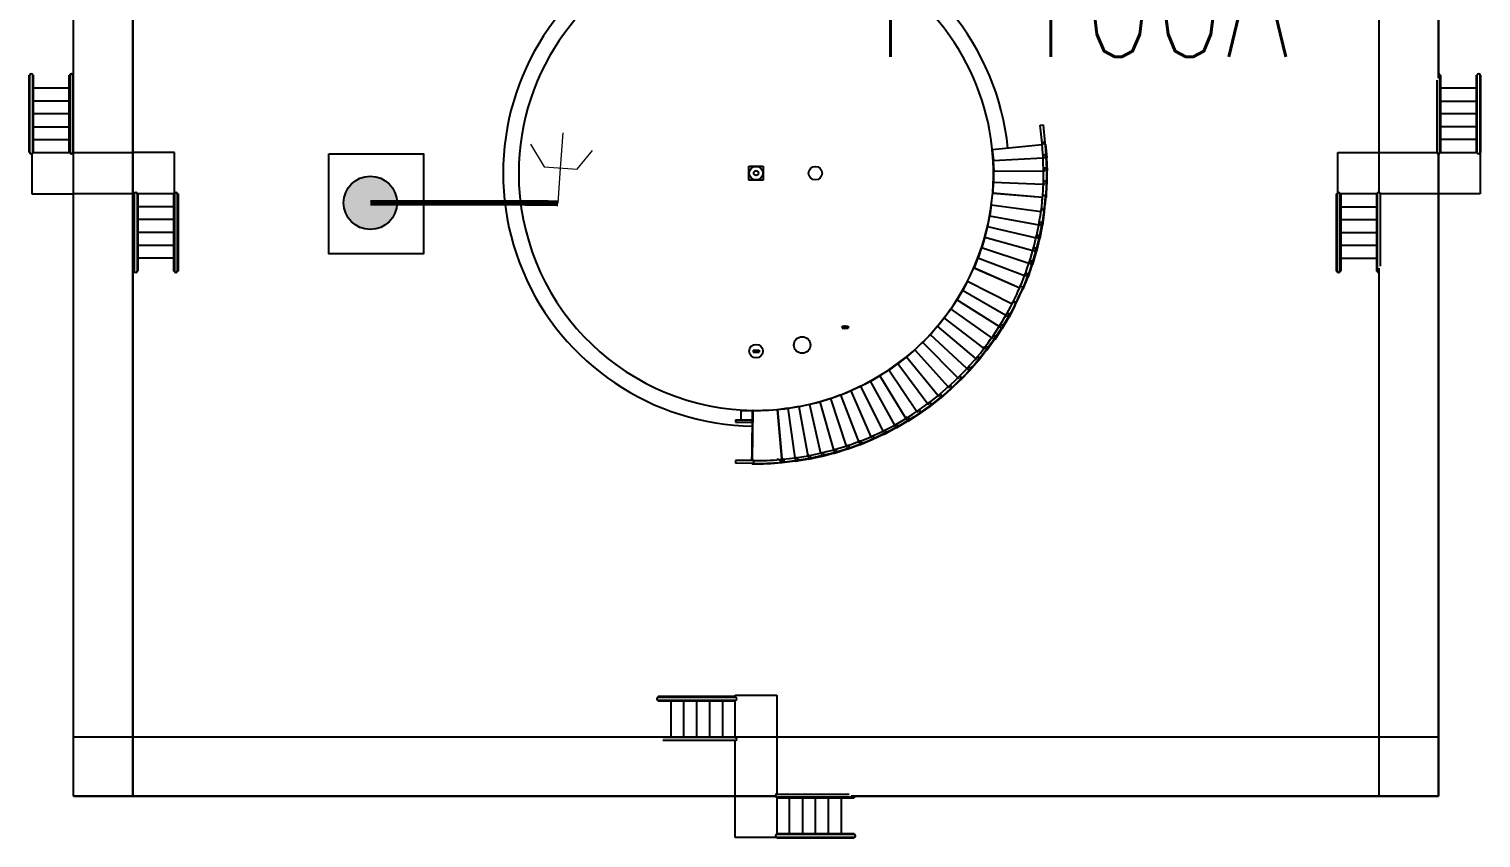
# Model space of a CAD drawing. Header units: inches. Extents: x 517790 to 538444, y 301815 to 302461.
# Drawn here: x 517823.19 to 517848.47, y 302287.49 to 302301.58 of the extents above; entities that cross this region are included whole.
import ezdxf
from ezdxf.enums import TextEntityAlignment as Align

# ---------------------------------------------------------------- set-up
doc = ezdxf.new("R2010")
doc.units = ezdxf.units.IN
doc.header["$MEASUREMENT"] = 0
doc.layers.add('Layout', color=6, linetype='Continuous', lineweight=15)
for name, color, linetype in [('电气-接地设计-接地线', 3, '接地线'), ('硅胶总平面底图 工艺装置区', 253, 'Continuous'), ('硅胶总平面底图0804', 253, 'Continuous')]:
    doc.layers.add(name, color=color, linetype=linetype)
doc.styles.add('EESLTYPE', font='TXT.shx')
doc.styles.add('HZTXT', font='simplexs.shx', dxfattribs={"width": 0.7, "bigfont": 'hztxt.shx'})
doc.linetypes.add('接地线', pattern='A,500,["/",EESLTYPE,S=200,R=0,X=0,Y=-100],-200,60,-200', length=960)
doc.linetypes.add('组180_接地线', pattern='A,500,["/",EESLTYPE,S=200,R=-180,X=0,Y=100],-200,60,-200', length=960)

# ---------------------------------------------------------------- blocks, each defined once
blk = doc.blocks.new('PTJD2')
at = {"linetype": 'Continuous'}
blk.add_hatch(color=0, dxfattribs=at).paths.add_polyline_path([(150, 0, 1), (-150, 0, 1)])
at = {"color": 0, "linetype": 'Continuous'}
blk.add_circle((0, 0), 150, dxfattribs=at)

msp = doc.modelspace()

# ---------------------------------------------------------------- linework, layer by layer
at = {"color": 1, "lineweight": 18}
for points in [[(517832.399, 302298.543), (517832.399, 302298.543), (517832.443, 302299.156), (517832.486, 302299.769)], [(517831.919, 302299.571), (517832.156, 302299.176), (517832.73, 302299.136), (517832.996, 302299.464)]]:
    msp.add_lwpolyline(points, dxfattribs=at)
msp.add_lwpolyline([(517828.41, 302299.402), (517830.055, 302299.402), (517830.055, 302297.66), (517828.41, 302297.66)], close=True)
at = {"layer": 'Layout', "color": 9, "const_width": 0.001}
msp.add_lwpolyline([(517824.418, 302289.026), (517824.418, 302323.025), (517846.417, 302323.025), (517846.417, 302289.026), (517824.418, 302289.026)], dxfattribs=at)
at = {"layer": '电气-接地设计-接地线', "linetype": '组180_接地线', "ltscale": 0.01, "const_width": 0.103}
msp.add_lwpolyline([(517831.745, 302298.55), (517829.129, 302298.55)], dxfattribs=at)
at = {"layer": '电气-接地设计-接地线', "color": 35, "linetype": '接地线', "ltscale": 0.005, "true_color": 0xb87333, "const_width": 0.103}
msp.add_lwpolyline([(517832.399, 302298.543), (517831.745, 302298.55)], dxfattribs=at)
at = {"layer": '硅胶总平面底图 工艺装置区', "color": 9, "linetype": 'Continuous', "lineweight": -3}
for p, q in [((517823.962, 302288.217), (517823.962, 302324.383)), ((517823.962, 302288.217), (517823.962, 302324.383)), ((517824.996, 302324.383), (517824.996, 302288.217)), ((517824.996, 302288.217), (517824.996, 302324.383)), ((517846.695, 302298.728), (517846.695, 302306.476)), ((517846.695, 302298.728), (517846.695, 302306.476)), ((517847.729, 302306.476), (517847.729, 302300.724)), ((517847.729, 302300.724), (517847.729, 302306.476)), ((517823.187, 302300.772), (517823.202, 302300.772)), ((517823.187, 302299.429), (517823.187, 302300.772)), ((517823.187, 302300.772), (517823.202, 302300.772)), ((517823.202, 302299.429), (517823.202, 302300.772)), ((517823.252, 302300.772), (517823.267, 302300.772)), ((517823.252, 302300.772), (517823.267, 302300.772)), ((517823.252, 302299.429), (517823.252, 302300.772)), ((517823.267, 302299.429), (517823.267, 302300.772)), ((517823.887, 302300.772), (517823.902, 302300.772)), ((517823.902, 302300.772), (517823.887, 302300.772)), ((517823.887, 302299.429), (517823.887, 302300.772)), ((517823.902, 302299.429), (517823.902, 302300.772)), ((517823.952, 302300.772), (517823.962, 302300.772)), ((517823.962, 302300.772), (517823.952, 302300.772)), ((517823.952, 302299.429), (517823.952, 302300.772)), ((517847.702, 302299.429), (517847.702, 302300.689)), ((517847.752, 302300.772), (517847.767, 302300.772)), ((517847.752, 302300.772), (517847.767, 302300.772)), ((517847.752, 302299.429), (517847.752, 302300.772)), ((517847.767, 302299.429), (517847.767, 302300.772)), ((517848.387, 302300.772), (517848.402, 302300.772)), ((517848.402, 302300.772), (517848.387, 302300.772)), ((517848.387, 302299.429), (517848.387, 302300.772)), ((517848.402, 302299.429), (517848.402, 302300.772)), ((517848.452, 302300.772), (517848.467, 302300.772)), ((517848.467, 302300.772), (517848.452, 302300.772)), ((517848.452, 302299.429), (517848.452, 302300.772)), ((517848.467, 302299.429), (517848.467, 302300.772)), ((517823.887, 302300.546), (517823.267, 302300.546)), ((517848.387, 302300.546), (517847.767, 302300.546)), ((517823.887, 302300.322), (517823.267, 302300.322)), ((517847.767, 302300.322), (517848.387, 302300.322)), ((517823.887, 302300.099), (517823.267, 302300.099)), ((517823.267, 302299.875), (517823.887, 302299.875)), ((517840.793, 302299.902), (517840.842, 302299.908)), ((517840.825, 302299.589), (517840.793, 302299.902)), ((517840.842, 302299.908), (517840.875, 302299.594)), ((517848.387, 302300.099), (517847.767, 302300.099)), ((517848.387, 302299.875), (517847.767, 302299.875)), ((517823.267, 302299.651), (517823.887, 302299.651)), ((517848.387, 302299.651), (517847.767, 302299.651)), ((517823.202, 302299.429), (517823.187, 302299.429)), ((517823.187, 302299.429), (517823.202, 302299.429)), ((517823.239, 302299.407), (517823.239, 302298.705)), ((517823.252, 302299.429), (517823.902, 302299.429)), ((517823.252, 302299.429), (517823.902, 302299.429)), ((517823.267, 302299.429), (517823.252, 302299.429)), ((517823.252, 302299.429), (517823.267, 302299.429)), ((517823.902, 302299.429), (517823.887, 302299.429)), ((517823.902, 302299.429), (517823.887, 302299.429)), ((517823.952, 302299.429), (517824.996, 302299.429)), ((517823.952, 302299.429), (517824.996, 302299.429)), ((517823.966, 302299.429), (517823.952, 302299.429)), ((517823.966, 302299.429), (517823.952, 302299.429)), ((517825.719, 302299.429), (517824.996, 302299.429)), ((517825.719, 302298.708), (517825.719, 302299.429)), ((517839.958, 302299.478), (517840.828, 302299.564)), ((517839.958, 302299.478), (517839.977, 302299.289)), ((517840.877, 302299.569), (517840.878, 302299.569)), ((517840.878, 302299.569), (517840.884, 302299.57)), ((517840.878, 302299.569), (517840.901, 302299.338)), ((517840.884, 302299.57), (517840.907, 302299.339)), ((517845.972, 302299.429), (517846.695, 302299.429)), ((517845.972, 302298.726), (517845.972, 302299.429)), ((517846.695, 302299.429), (517847.702, 302299.429)), ((517846.695, 302299.429), (517847.702, 302299.429)), ((517847.702, 302299.429), (517847.688, 302299.429)), ((517847.688, 302299.429), (517847.702, 302299.429)), ((517847.729, 302299.404), (517847.729, 302288.217)), ((517847.729, 302288.217), (517847.729, 302299.404)), ((517847.752, 302299.429), (517848.402, 302299.429)), ((517847.752, 302299.429), (517848.402, 302299.429)), ((517847.767, 302299.429), (517847.752, 302299.429)), ((517847.752, 302299.429), (517847.767, 302299.429)), ((517848.402, 302299.429), (517848.387, 302299.429)), ((517848.402, 302299.429), (517848.387, 302299.429)), ((517848.452, 302299.429), (517848.452, 302298.705)), ((517848.452, 302299.429), (517848.452, 302299.429)), ((517848.452, 302299.429), (517848.452, 302299.429)), ((517848.467, 302299.429), (517848.452, 302299.429)), ((517848.467, 302299.429), (517848.452, 302299.429)), ((517835.722, 302299.191), (517835.97, 302299.191)), ((517835.722, 302298.943), (517835.722, 302299.191)), ((517835.97, 302299.191), (517835.97, 302298.943)), ((517839.973, 302299.288), (517840.843, 302299.335)), ((517839.973, 302299.288), (517839.983, 302299.099)), ((517840.893, 302299.338), (517840.895, 302299.338)), ((517840.895, 302299.338), (517840.908, 302299.106)), ((517840.895, 302299.338), (517840.902, 302299.338)), ((517840.902, 302299.338), (517840.907, 302299.339)), ((517840.902, 302299.338), (517840.914, 302299.106)), ((517835.97, 302298.943), (517835.722, 302298.943)), ((517839.976, 302298.909), (517839.969, 302298.723)), ((517839.976, 302298.909), (517840.847, 302298.876)), ((517839.979, 302299.099), (517840.85, 302299.105)), ((517839.979, 302299.099), (517839.98, 302298.909)), ((517840.899, 302298.874), (517840.89, 302298.646)), ((517840.905, 302298.873), (517840.896, 302298.641)), ((517840.897, 302298.874), (517840.899, 302298.874)), ((517840.899, 302298.874), (517840.905, 302298.873)), ((517840.9, 302299.106), (517840.903, 302299.106)), ((517840.903, 302299.106), (517840.909, 302299.106)), ((517840.903, 302299.106), (517840.904, 302298.874)), ((517840.905, 302298.873), (517840.91, 302298.873)), ((517840.909, 302299.106), (517840.91, 302298.873)), ((517840.909, 302299.106), (517840.914, 302299.106)), ((517823.239, 302298.705), (517823.962, 302298.705)), ((517825.019, 302298.705), (517823.962, 302298.705)), ((517825.019, 302298.705), (517823.962, 302298.705)), ((517825.005, 302298.705), (517825.019, 302298.705)), ((517825.005, 302298.705), (517825.005, 302297.362)), ((517825.005, 302298.705), (517825.019, 302298.705)), ((517825.019, 302298.705), (517825.019, 302297.362)), ((517825.069, 302298.705), (517825.084, 302298.705)), ((517825.069, 302298.705), (517825.084, 302298.705)), ((517825.069, 302298.705), (517825.069, 302297.362)), ((517825.719, 302298.705), (517825.069, 302298.705)), ((517825.719, 302298.705), (517825.069, 302298.705)), ((517825.084, 302298.705), (517825.084, 302297.362)), ((517825.704, 302298.705), (517825.719, 302298.705)), ((517825.704, 302298.705), (517825.704, 302297.362)), ((517825.719, 302298.705), (517825.704, 302298.705)), ((517825.719, 302298.705), (517825.719, 302297.362)), ((517825.769, 302298.705), (517825.784, 302298.705)), ((517825.784, 302298.705), (517825.769, 302298.705)), ((517825.769, 302298.705), (517825.769, 302297.362)), ((517825.784, 302298.705), (517825.784, 302297.362)), ((517839.964, 302298.72), (517839.965, 302298.724)), ((517839.964, 302298.72), (517840.835, 302298.646)), ((517839.965, 302298.724), (517840.835, 302298.65)), ((517840.885, 302298.646), (517840.891, 302298.646)), ((517840.885, 302298.642), (517840.891, 302298.641)), ((517840.891, 302298.641), (517840.89, 302298.635)), ((517840.89, 302298.635), (517840.89, 302298.635)), ((517840.891, 302298.641), (517840.891, 302298.646)), ((517840.891, 302298.641), (517840.896, 302298.641)), ((517845.946, 302298.705), (517845.961, 302298.705)), ((517845.946, 302298.705), (517845.946, 302297.362)), ((517845.946, 302298.705), (517845.961, 302298.705)), ((517845.961, 302298.705), (517845.961, 302297.362)), ((517846.66, 302298.705), (517846.01, 302298.705)), ((517846.66, 302298.705), (517846.01, 302298.705)), ((517846.01, 302298.705), (517846.025, 302298.705)), ((517846.01, 302298.705), (517846.025, 302298.705)), ((517846.01, 302298.705), (517846.01, 302297.362)), ((517846.025, 302298.705), (517846.025, 302297.362)), ((517846.645, 302298.705), (517846.66, 302298.705)), ((517846.645, 302298.705), (517846.645, 302297.362)), ((517846.66, 302298.705), (517846.645, 302298.705)), ((517846.66, 302298.705), (517846.66, 302297.362)), ((517847.729, 302298.705), (517846.71, 302298.705)), ((517847.729, 302298.705), (517846.71, 302298.705)), ((517846.71, 302298.705), (517846.725, 302298.705)), ((517846.725, 302298.705), (517846.71, 302298.705)), ((517846.71, 302298.705), (517846.71, 302297.446)), ((517848.452, 302298.705), (517847.729, 302298.705)), ((517825.704, 302298.483), (517825.084, 302298.483)), ((517839.941, 302298.51), (517839.916, 302298.322)), ((517839.94, 302298.504), (517839.94, 302298.504)), ((517840.807, 302298.392), (517839.941, 302298.51)), ((517840.803, 302298.406), (517840.788, 302298.408)), ((517840.801, 302298.393), (517840.803, 302298.406)), ((517840.803, 302298.406), (517840.809, 302298.405)), ((517840.823, 302298.582), (517840.808, 302298.583)), ((517840.824, 302298.595), (517840.81, 302298.596)), ((517840.823, 302298.582), (517840.824, 302298.595)), ((517840.829, 302298.581), (517840.823, 302298.582)), ((517840.824, 302298.595), (517840.83, 302298.594)), ((517840.857, 302298.386), (517840.825, 302298.155)), ((517840.863, 302298.385), (517840.831, 302298.154)), ((517840.857, 302298.386), (517840.856, 302298.386)), ((517840.863, 302298.385), (517840.857, 302298.386)), ((517840.86, 302298.41), (517840.86, 302298.41)), ((517846.025, 302298.483), (517846.645, 302298.483)), ((517825.704, 302298.26), (517825.084, 302298.26)), ((517839.873, 302298.137), (517839.83, 302297.952)), ((517839.873, 302298.137), (517840.721, 302297.941)), ((517839.911, 302298.323), (517839.877, 302298.136)), ((517839.911, 302298.323), (517840.769, 302298.166)), ((517840.82, 302298.156), (517840.778, 302297.928)), ((517840.826, 302298.155), (517840.784, 302297.927)), ((517840.818, 302298.157), (517840.82, 302298.156)), ((517840.82, 302298.156), (517840.826, 302298.155)), ((517840.826, 302298.155), (517840.831, 302298.154)), ((517846.025, 302298.26), (517846.645, 302298.26)), ((517825.704, 302298.036), (517825.084, 302298.036)), ((517839.826, 302297.953), (517839.775, 302297.77)), ((517839.826, 302297.953), (517840.664, 302297.719)), ((517840.773, 302297.929), (517840.721, 302297.703)), ((517840.779, 302297.928), (517840.727, 302297.701)), ((517840.769, 302297.93), (517840.773, 302297.929)), ((517840.773, 302297.929), (517840.779, 302297.928)), ((517840.779, 302297.927), (517840.784, 302297.927)), ((517846.025, 302298.036), (517846.645, 302298.036)), ((517825.084, 302297.812), (517825.704, 302297.812)), ((517839.713, 302297.598), (517839.71, 302297.6)), ((517839.771, 302297.772), (517839.711, 302297.591)), ((517839.771, 302297.772), (517840.597, 302297.499)), ((517840.715, 302297.704), (517840.653, 302297.48)), ((517840.721, 302297.702), (517840.659, 302297.478)), ((517840.711, 302297.705), (517840.715, 302297.704)), ((517840.715, 302297.704), (517840.721, 302297.702)), ((517840.721, 302297.702), (517840.727, 302297.701)), ((517846.025, 302297.812), (517846.645, 302297.812)), ((517825.019, 302297.362), (517825.005, 302297.362)), ((517825.005, 302297.362), (517825.019, 302297.362)), ((517825.084, 302297.362), (517825.069, 302297.362)), ((517825.069, 302297.362), (517825.084, 302297.362)), ((517825.704, 302297.588), (517825.084, 302297.588)), ((517825.719, 302297.362), (517825.704, 302297.362)), ((517825.719, 302297.362), (517825.704, 302297.362)), ((517825.784, 302297.362), (517825.769, 302297.362)), ((517825.784, 302297.362), (517825.769, 302297.362)), ((517839.635, 302297.417), (517839.637, 302297.421)), ((517839.635, 302297.417), (517840.437, 302297.068)), ((517839.637, 302297.421), (517840.438, 302297.072)), ((517839.707, 302297.593), (517839.641, 302297.419)), ((517839.705, 302297.587), (517839.705, 302297.587)), ((517839.707, 302297.593), (517840.522, 302297.282)), ((517840.648, 302297.482), (517840.575, 302297.261)), ((517840.654, 302297.48), (517840.581, 302297.259)), ((517840.644, 302297.483), (517840.648, 302297.482)), ((517840.648, 302297.482), (517840.654, 302297.48)), ((517840.654, 302297.48), (517840.659, 302297.478)), ((517845.961, 302297.362), (517845.946, 302297.362)), ((517845.946, 302297.362), (517845.961, 302297.362)), ((517846.025, 302297.362), (517846.01, 302297.362)), ((517846.01, 302297.362), (517846.025, 302297.362)), ((517846.025, 302297.588), (517846.645, 302297.588)), ((517846.66, 302297.362), (517846.645, 302297.362)), ((517846.66, 302297.362), (517846.645, 302297.362)), ((517846.695, 302288.217), (517846.695, 302297.414)), ((517846.695, 302288.217), (517846.695, 302297.414)), ((517839.527, 302297.188), (517839.441, 302297.019)), ((517839.525, 302297.183), (517839.525, 302297.183)), ((517839.527, 302297.188), (517840.305, 302296.791)), ((517840.57, 302297.263), (517840.489, 302297.05)), ((517840.576, 302297.261), (517840.493, 302297.044)), ((517840.522, 302297.295), (517840.505, 302297.302)), ((517840.518, 302297.283), (517840.522, 302297.295)), ((517840.522, 302297.295), (517840.526, 302297.294)), ((517840.568, 302297.264), (517840.57, 302297.263)), ((517840.57, 302297.263), (517840.576, 302297.261)), ((517840.576, 302297.261), (517840.581, 302297.259)), ((517839.339, 302296.859), (517839.238, 302296.698)), ((517840.076, 302296.393), (517839.339, 302296.859)), ((517839.437, 302297.021), (517839.343, 302296.856)), ((517840.195, 302296.59), (517839.437, 302297.021)), ((517840.404, 302297.011), (517840.391, 302297.017)), ((517840.41, 302297.023), (517840.396, 302297.029)), ((517840.404, 302297.011), (517840.41, 302297.023)), ((517840.41, 302297.008), (517840.404, 302297.011)), ((517840.41, 302297.023), (517840.415, 302297.02)), ((517840.482, 302297.048), (517840.488, 302297.046)), ((517840.484, 302297.052), (517840.49, 302297.05)), ((517840.488, 302297.046), (517840.485, 302297.04)), ((517840.485, 302297.04), (517840.485, 302297.04)), ((517840.488, 302297.046), (517840.49, 302297.05)), ((517840.488, 302297.046), (517840.493, 302297.044)), ((517839.234, 302296.701), (517839.126, 302296.545)), ((517839.95, 302296.201), (517839.234, 302296.701)), ((517840.35, 302296.768), (517840.244, 302296.561)), ((517840.356, 302296.766), (517840.25, 302296.558)), ((517840.306, 302296.805), (517840.293, 302296.812)), ((517840.3, 302296.794), (517840.306, 302296.805)), ((517840.306, 302296.805), (517840.311, 302296.803)), ((517840.35, 302296.768), (517840.356, 302296.766)), ((517840.35, 302296.768), (517840.35, 302296.768)), ((517840.361, 302296.791), (517840.361, 302296.791)), ((517837.344, 302296.4), (517837.396, 302296.4)), ((517837.344, 302296.4), (517837.344, 302296.365)), ((517837.344, 302296.365), (517837.396, 302296.365)), ((517837.396, 302296.4), (517837.447, 302296.4)), ((517837.396, 302296.365), (517837.447, 302296.365)), ((517837.447, 302296.4), (517837.447, 302296.365)), ((517839.003, 302296.4), (517838.881, 302296.255)), ((517839.671, 302295.836), (517839.003, 302296.4)), ((517839.122, 302296.548), (517839.006, 302296.397)), ((517839.119, 302296.543), (517839.119, 302296.543)), ((517839.815, 302296.015), (517839.122, 302296.548)), ((517839.13, 302296.551), (517839.127, 302296.553)), ((517840.12, 302296.365), (517839.996, 302296.169)), ((517840.125, 302296.362), (517840.001, 302296.165)), ((517840.12, 302296.365), (517840.118, 302296.367)), ((517840.125, 302296.362), (517840.12, 302296.365)), ((517840.24, 302296.564), (517840.125, 302296.362)), ((517840.125, 302296.362), (517840.13, 302296.359)), ((517840.245, 302296.561), (517840.13, 302296.359)), ((517840.24, 302296.564), (517840.238, 302296.565)), ((517840.245, 302296.561), (517840.24, 302296.564)), ((517840.245, 302296.561), (517840.25, 302296.558)), ((517838.745, 302296.122), (517838.61, 302295.988)), ((517838.745, 302296.122), (517839.358, 302295.499)), ((517838.877, 302296.258), (517838.748, 302296.118)), ((517838.853, 302296.232), (517838.849, 302296.228)), ((517839.518, 302295.664), (517838.877, 302296.258)), ((517838.904, 302296.282), (517838.878, 302296.257)), ((517839.992, 302296.172), (517839.859, 302295.981)), ((517839.997, 302296.168), (517839.864, 302295.978)), ((517839.992, 302296.172), (517839.989, 302296.174)), ((517839.997, 302296.168), (517839.992, 302296.172)), ((517839.997, 302296.168), (517840.001, 302296.165)), ((517835.794, 302295.984), (517835.846, 302295.984)), ((517835.794, 302295.984), (517835.794, 302295.95)), ((517835.794, 302295.95), (517835.846, 302295.95)), ((517835.846, 302295.984), (517835.897, 302295.984)), ((517835.846, 302295.95), (517835.897, 302295.95)), ((517835.897, 302295.984), (517835.897, 302295.95)), ((517838.463, 302295.868), (517838.316, 302295.748)), ((517838.463, 302295.868), (517839.016, 302295.192)), ((517838.607, 302295.992), (517838.466, 302295.865)), ((517838.607, 302295.992), (517839.19, 302295.342)), ((517838.685, 302296.063), (517838.61, 302295.988)), ((517839.854, 302295.984), (517839.713, 302295.8)), ((517839.859, 302295.981), (517839.718, 302295.796)), ((517839.818, 302296.029), (517839.803, 302296.04)), ((517839.81, 302296.019), (517839.818, 302296.029)), ((517839.818, 302296.029), (517839.822, 302296.025)), ((517839.854, 302295.984), (517839.852, 302295.986)), ((517839.859, 302295.981), (517839.854, 302295.984)), ((517839.859, 302295.981), (517839.864, 302295.978)), ((517838.159, 302295.642), (517838.001, 302295.535)), ((517838.159, 302295.642), (517838.647, 302294.918)), ((517838.313, 302295.751), (517838.161, 302295.638)), ((517838.313, 302295.751), (517838.835, 302295.051)), ((517839.555, 302295.63), (517839.397, 302295.459)), ((517839.559, 302295.626), (517839.401, 302295.455)), ((517839.555, 302295.63), (517839.554, 302295.63)), ((517839.559, 302295.626), (517839.555, 302295.63)), ((517839.709, 302295.804), (517839.559, 302295.626)), ((517839.559, 302295.626), (517839.564, 302295.622)), ((517839.714, 302295.8), (517839.564, 302295.622)), ((517839.709, 302295.804), (517839.707, 302295.805)), ((517839.714, 302295.8), (517839.709, 302295.804)), ((517839.713, 302295.8), (517839.718, 302295.796)), ((517837.666, 302295.356), (517837.496, 302295.273)), ((517837.666, 302295.356), (517838.051, 302294.572)), ((517837.835, 302295.444), (517837.668, 302295.353)), ((517837.835, 302295.444), (517838.255, 302294.678)), ((517837.999, 302295.539), (517837.837, 302295.44)), ((517837.994, 302295.536), (517837.994, 302295.536)), ((517837.999, 302295.539), (517838.454, 302294.793)), ((517838.007, 302295.539), (517838.005, 302295.543)), ((517839.393, 302295.463), (517839.228, 302295.3)), ((517839.398, 302295.459), (517839.232, 302295.296)), ((517839.393, 302295.463), (517839.398, 302295.459)), ((517839.393, 302295.463), (517839.393, 302295.463)), ((517839.398, 302295.459), (517839.401, 302295.455)), ((517836.958, 302295.086), (517836.775, 302295.035)), ((517836.958, 302295.086), (517837.193, 302294.247)), ((517837.14, 302295.142), (517836.959, 302295.082)), ((517837.14, 302295.142), (517837.413, 302294.313)), ((517837.318, 302295.205), (517837.141, 302295.137)), ((517837.313, 302295.203), (517837.313, 302295.203)), ((517837.318, 302295.205), (517837.629, 302294.39)), ((517837.494, 302295.277), (517837.32, 302295.201)), ((517837.327, 302295.204), (517837.325, 302295.208)), ((517837.494, 302295.277), (517837.843, 302294.476)), ((517839.048, 302295.153), (517838.868, 302295.006)), ((517839.052, 302295.148), (517838.872, 302295.001)), ((517839.048, 302295.153), (517839.052, 302295.148)), ((517839.048, 302295.153), (517839.048, 302295.153)), ((517839.224, 302295.304), (517839.051, 302295.149)), ((517839.052, 302295.148), (517839.055, 302295.144)), ((517839.228, 302295.3), (517839.055, 302295.144)), ((517839.224, 302295.304), (517839.224, 302295.304)), ((517839.224, 302295.304), (517839.228, 302295.3)), ((517839.228, 302295.3), (517839.232, 302295.296)), ((517835.583, 302294.935), (517835.732, 302294.935)), ((517835.583, 302294.935), (517835.583, 302294.771)), ((517835.791, 302294.934), (517835.78, 302294.081)), ((517835.78, 302294.193), (517835.785, 302294.903)), ((517835.782, 302294.745), (517835.785, 302294.934)), ((517835.791, 302294.934), (517835.785, 302294.934)), ((517835.785, 302294.934), (517835.785, 302294.934)), ((517836.212, 302294.95), (517836.217, 302294.95)), ((517836.212, 302294.95), (517836.294, 302294.03)), ((517836.401, 302294.971), (517836.217, 302294.946)), ((517836.217, 302294.95), (517836.299, 302294.024)), ((517836.401, 302294.971), (517836.518, 302294.107)), ((517836.588, 302295.001), (517836.402, 302294.967)), ((517836.583, 302295), (517836.583, 302295)), ((517836.588, 302295.001), (517836.745, 302294.144)), ((517836.774, 302295.039), (517836.589, 302294.997)), ((517836.596, 302294.998), (517836.596, 302295.002)), ((517836.774, 302295.039), (517836.97, 302294.191)), ((517838.462, 302294.805), (517838.452, 302294.821)), ((517838.675, 302294.876), (517838.483, 302294.746)), ((517838.679, 302294.871), (517838.486, 302294.741)), ((517838.675, 302294.877), (517838.675, 302294.876)), ((517838.675, 302294.876), (517838.679, 302294.871)), ((517838.865, 302295.01), (517838.678, 302294.872)), ((517838.679, 302294.871), (517838.682, 302294.867)), ((517838.869, 302295.005), (517838.682, 302294.867)), ((517838.865, 302295.011), (517838.865, 302295.01)), ((517838.865, 302295.01), (517838.869, 302295.005)), ((517838.869, 302295.005), (517838.872, 302295.001)), ((517835.485, 302294.771), (517835.783, 302294.771)), ((517835.485, 302294.771), (517835.485, 302294.729)), ((517835.485, 302294.729), (517835.784, 302294.729)), ((517835.784, 302294.745), (517835.782, 302294.745)), ((517838.279, 302294.634), (517838.076, 302294.522)), ((517838.282, 302294.629), (517838.079, 302294.517)), ((517838.279, 302294.635), (517838.279, 302294.634)), ((517838.279, 302294.634), (517838.282, 302294.629)), ((517838.48, 302294.75), (517838.282, 302294.629)), ((517838.282, 302294.629), (517838.285, 302294.624)), ((517838.483, 302294.745), (517838.285, 302294.624)), ((517838.451, 302294.798), (517838.462, 302294.805)), ((517838.462, 302294.805), (517838.465, 302294.8)), ((517838.48, 302294.751), (517838.48, 302294.75)), ((517838.48, 302294.75), (517838.483, 302294.745)), ((517838.483, 302294.745), (517838.486, 302294.741)), ((517837.648, 302294.342), (517837.431, 302294.259)), ((517837.65, 302294.336), (517837.433, 302294.253)), ((517837.628, 302294.394), (517837.64, 302294.399)), ((517837.64, 302294.399), (517837.633, 302294.416)), ((517837.64, 302294.399), (517837.642, 302294.394)), ((517837.648, 302294.342), (517837.65, 302294.336)), ((517837.648, 302294.342), (517837.648, 302294.342)), ((517837.863, 302294.43), (517837.65, 302294.337)), ((517837.65, 302294.336), (517837.652, 302294.331)), ((517837.865, 302294.424), (517837.652, 302294.331)), ((517837.862, 302294.43), (517837.863, 302294.43)), ((517837.863, 302294.43), (517837.865, 302294.424)), ((517838.073, 302294.527), (517837.865, 302294.425)), ((517837.865, 302294.424), (517837.867, 302294.419)), ((517838.076, 302294.522), (517837.867, 302294.419)), ((517838.073, 302294.528), (517838.073, 302294.527)), ((517838.073, 302294.527), (517838.076, 302294.522)), ((517838.076, 302294.522), (517838.079, 302294.517)), ((517835.489, 302294.063), (517835.489, 302294.013)), ((517835.804, 302294.06), (517835.489, 302294.063)), ((517835.773, 302294.06), (517835.775, 302294.193)), ((517835.781, 302294.193), (517835.775, 302294.193)), ((517835.779, 302294.067), (517835.78, 302294.089)), ((517835.78, 302294.067), (517835.779, 302294.06)), ((517835.779, 302294.06), (517835.779, 302294.067)), ((517835.779, 302294.067), (517835.793, 302294.066)), ((517835.793, 302294.066), (517835.792, 302294.06)), ((517835.793, 302294.066), (517835.793, 302294.081)), ((517835.804, 302294.01), (517835.804, 302294.06)), ((517836.224, 302294.08), (517836.223, 302294.095)), ((517836.224, 302294.08), (517836.237, 302294.082)), ((517836.225, 302294.074), (517836.224, 302294.08)), ((517836.237, 302294.082), (517836.236, 302294.096)), ((517836.237, 302294.082), (517836.238, 302294.075)), ((517836.27, 302294.028), (517836.265, 302294.078)), ((517836.525, 302294.058), (517836.525, 302294.056)), ((517836.754, 302294.092), (517836.526, 302294.051)), ((517836.756, 302294.086), (517836.527, 302294.044)), ((517836.744, 302294.148), (517836.757, 302294.15)), ((517836.757, 302294.15), (517836.754, 302294.168)), ((517836.754, 302294.094), (517836.754, 302294.092)), ((517836.754, 302294.092), (517836.756, 302294.086)), ((517836.982, 302294.139), (517836.755, 302294.087)), ((517836.755, 302294.086), (517836.757, 302294.081)), ((517836.757, 302294.15), (517836.758, 302294.147)), ((517836.983, 302294.133), (517836.757, 302294.081)), ((517836.981, 302294.141), (517836.982, 302294.139)), ((517836.982, 302294.139), (517836.983, 302294.133)), ((517837.207, 302294.197), (517836.983, 302294.134)), ((517836.983, 302294.133), (517836.985, 302294.128)), ((517837.208, 302294.191), (517836.985, 302294.128)), ((517837.207, 302294.197), (517837.207, 302294.197)), ((517837.207, 302294.197), (517837.208, 302294.191)), ((517837.429, 302294.264), (517837.208, 302294.192)), ((517837.208, 302294.191), (517837.21, 302294.186)), ((517837.431, 302294.258), (517837.21, 302294.186)), ((517837.429, 302294.264), (517837.431, 302294.258)), ((517837.429, 302294.264), (517837.429, 302294.264)), ((517837.431, 302294.258), (517837.433, 302294.253)), ((517835.804, 302294.01), (517835.489, 302294.013)), ((517835.773, 302294.004), (517835.773, 302294.01)), ((517835.779, 302294.004), (517835.773, 302294.004)), ((517835.779, 302294.01), (517835.779, 302294.004)), ((517836.295, 302294.024), (517836.289, 302294.023)), ((517836.289, 302294.023), (517836.289, 302294.023)), ((517836.294, 302294.03), (517836.295, 302294.024)), ((517836.295, 302294.024), (517836.296, 302294.019)), ((517836.295, 302294.024), (517836.299, 302294.024)), ((517836.526, 302294.05), (517836.296, 302294.019)), ((517836.525, 302294.056), (517836.299, 302294.025)), ((517836.525, 302294.056), (517836.526, 302294.05)), ((517836.526, 302294.05), (517836.527, 302294.044)), ((517834.141, 302289.934), (517834.141, 302289.949)), ((517835.484, 302289.949), (517834.141, 302289.949)), ((517834.141, 302289.949), (517834.141, 302289.934)), ((517835.484, 302289.934), (517834.141, 302289.934)), ((517834.141, 302289.87), (517834.141, 302289.884)), ((517834.141, 302289.884), (517834.141, 302289.87)), ((517835.484, 302289.884), (517834.141, 302289.884)), ((517835.484, 302289.87), (517834.141, 302289.87)), ((517834.366, 302289.251), (517834.366, 302289.87)), ((517834.59, 302289.251), (517834.59, 302289.87)), ((517834.814, 302289.251), (517834.814, 302289.87)), ((517835.038, 302289.251), (517835.038, 302289.87)), ((517835.262, 302289.87), (517835.262, 302289.251)), ((517835.484, 302289.934), (517835.484, 302289.974)), ((517835.484, 302289.934), (517835.484, 302289.974)), ((517835.484, 302289.974), (517836.207, 302289.974)), ((517835.484, 302289.949), (517835.484, 302289.934)), ((517835.484, 302289.949), (517835.484, 302289.934)), ((517835.484, 302289.235), (517835.484, 302289.884)), ((517835.484, 302289.235), (517835.484, 302289.884)), ((517835.484, 302289.884), (517835.484, 302289.87)), ((517835.484, 302289.884), (517835.484, 302289.87)), ((517836.207, 302289.974), (517836.207, 302289.251)), ((517823.962, 302288.217), (517823.962, 302289.251)), ((517823.962, 302288.217), (517823.962, 302289.251)), ((517823.962, 302289.251), (517847.729, 302289.251)), ((517823.962, 302289.251), (517847.729, 302289.251)), ((517835.484, 302289.235), (517834.224, 302289.235)), ((517835.484, 302289.185), (517834.224, 302289.185)), ((517835.484, 302289.25), (517835.484, 302289.235)), ((517835.484, 302289.235), (517835.484, 302289.25)), ((517835.484, 302288.217), (517835.484, 302289.185)), ((517835.484, 302288.217), (517835.484, 302289.185)), ((517835.484, 302289.185), (517835.484, 302289.17)), ((517835.484, 302289.17), (517835.484, 302289.185)), ((517836.207, 302289.251), (517836.207, 302288.251)), ((517836.207, 302289.251), (517836.207, 302288.251)), ((517847.729, 302289.251), (517847.729, 302288.217)), ((517847.729, 302289.251), (517847.729, 302288.217)), ((517836.207, 302288.251), (517836.207, 302288.266)), ((517836.207, 302288.266), (517836.207, 302288.251)), ((517836.207, 302288.251), (517837.467, 302288.251)), ((517824.996, 302288.217), (517823.962, 302288.217)), ((517824.996, 302288.217), (517823.962, 302288.217)), ((517836.184, 302288.217), (517823.962, 302288.217)), ((517823.962, 302288.217), (517836.184, 302288.217)), ((517835.484, 302287.494), (517835.484, 302288.217)), ((517836.207, 302288.201), (517836.207, 302287.551)), ((517836.207, 302288.201), (517836.207, 302287.551)), ((517836.207, 302288.186), (517836.207, 302288.201)), ((517836.207, 302288.201), (517836.207, 302288.186)), ((517836.207, 302288.201), (517837.551, 302288.201)), ((517836.207, 302288.186), (517837.551, 302288.186)), ((517836.429, 302287.566), (517836.429, 302288.186)), ((517836.653, 302288.186), (517836.653, 302287.566)), ((517836.877, 302288.186), (517836.877, 302287.566)), ((517837.101, 302288.186), (517837.101, 302287.566)), ((517837.325, 302288.186), (517837.325, 302287.566)), ((517847.729, 302288.217), (517837.5, 302288.217)), ((517837.5, 302288.217), (517847.729, 302288.217)), ((517837.551, 302288.201), (517837.551, 302288.186)), ((517837.551, 302288.201), (517837.551, 302288.186)), ((517847.729, 302288.217), (517846.695, 302288.217)), ((517847.729, 302288.217), (517846.695, 302288.217)), ((517836.207, 302287.494), (517835.484, 302287.494)), ((517836.207, 302287.551), (517836.207, 302287.566)), ((517836.207, 302287.551), (517836.207, 302287.566)), ((517836.207, 302287.566), (517837.551, 302287.566)), ((517836.207, 302287.551), (517837.551, 302287.551)), ((517836.207, 302287.501), (517836.207, 302287.494)), ((517836.207, 302287.501), (517836.207, 302287.494)), ((517836.207, 302287.487), (517836.207, 302287.501)), ((517836.207, 302287.487), (517836.207, 302287.501)), ((517836.207, 302287.501), (517837.551, 302287.501)), ((517836.207, 302287.487), (517837.551, 302287.487)), ((517837.551, 302287.566), (517837.551, 302287.551)), ((517837.551, 302287.551), (517837.551, 302287.566)), ((517837.551, 302287.501), (517837.551, 302287.487)), ((517837.551, 302287.487), (517837.551, 302287.501))]:
    msp.add_line(p, q, dxfattribs=at)
for centre, radius in [((517835.846, 302299.067), 0.118), ((517836.879, 302299.067), 0.118), ((517835.846, 302299.067), 0.0413), ((517835.846, 302295.967), 0.118), ((517836.648, 302296.073), 0.144)]:
    msp.add_circle(centre, radius, dxfattribs=at)
for centre, radius, start, end in [((517835.846, 302299.067), 4.133, 35.2865, 180), ((517835.846, 302299.067), 4.405, 136.6104, 269.1907), ((517835.846, 302299.067), 4.405, 5.7, 39.7762), ((517835.846, 302299.067), 4.133, 273.0763, 35.2865), ((517823.227, 302300.772), 0.0249, 0, 180), ((517823.227, 302300.772), 0.0249, 0, 180), ((517823.927, 302300.772), 0.0249, 0, 180), ((517823.927, 302300.772), 0.0249, 0, 180), ((517847.727, 302300.772), 0.0249, 0, 86.5873), ((517847.727, 302300.772), 0.0249, 0, 86.5873), ((517848.427, 302300.772), 0.0249, 0, 180), ((517848.427, 302300.772), 0.0249, 0, 180), ((517823.227, 302299.429), 0.0249, 180, 0), ((517823.227, 302299.429), 0.0249, 180, 0), ((517823.927, 302299.429), 0.0249, 180, 0), ((517823.927, 302299.429), 0.0249, 180, 0), ((517840.869, 302299.361), 0.0249, 339.7655, 273.3534), ((517840.85, 302299.592), 0.0249, 275.9839, 5.6994), ((517847.727, 302299.429), 0.0249, 180, 0), ((517847.727, 302299.429), 0.0249, 180, 0), ((517848.427, 302299.429), 0.0249, 180, 0), ((517848.427, 302299.429), 0.0249, 180, 0), ((517840.877, 302299.131), 0.0249, 333.7571, 270.7229), ((517835.846, 302299.067), 4.133, 180, 267.0221), ((517840.875, 302298.9), 0.0249, 335.1797, 268.0924), ((517825.044, 302298.705), 0.0249, 0, 180), ((517825.044, 302298.705), 0.0249, 0, 180), ((517825.744, 302298.705), 0.0249, 0, 180), ((517825.744, 302298.705), 0.0249, 0, 180), ((517835.845, 302299.067), 5.008, 352.5403, 355.4603), ((517835.845, 302299.067), 5.058, 352.5386, 355.4631), ((517835.846, 302299.067), 5.063, 352.2545, 355.1781), ((517840.862, 302298.669), 0.0249, 355.7464, 355.8352), ((517845.985, 302298.705), 0.0249, 0, 180), ((517845.985, 302298.705), 0.0249, 0, 180), ((517846.685, 302298.705), 0.0249, 0, 180), ((517846.685, 302298.705), 0.0249, 0, 180), ((517840.835, 302298.414), 0.0249, 351.8808, 171.8806), ((517835.846, 302299.067), 5.057, 352.2545, 352.5384), ((517840.8, 302298.185), 0.0249, 324.7891, 259.9079), ((517840.754, 302297.959), 0.0249, 315.4677, 257.2774), ((517840.698, 302297.735), 0.0249, 311.0175, 254.6469), ((517825.044, 302297.362), 0.0249, 180, 0), ((517825.044, 302297.362), 0.0249, 180, 0), ((517825.744, 302297.362), 0.0249, 180, 0), ((517825.744, 302297.362), 0.0249, 180, 0), ((517840.632, 302297.513), 0.0249, 310.6692, 252.0164), ((517845.985, 302297.362), 0.0249, 180, 0), ((517845.985, 302297.362), 0.0249, 180, 0), ((517846.685, 302297.362), 0.0249, 180, 294.8054), ((517846.685, 302297.362), 0.0249, 180, 294.8054), ((517835.844, 302299.068), 5.008, 333.2491, 336.7536), ((517840.556, 302297.295), 0.0249, 315.1712, 249.386), ((517835.846, 302299.067), 5.063, 332.9631, 336.4716), ((517835.844, 302299.068), 5.058, 333.2474, 336.7564), ((517840.469, 302297.081), 0.0249, 337.04, 337.1287), ((517840.23, 302296.598), 0.0249, 306.5546, 240.6165), ((517840.339, 302296.802), 0.0249, 332.5894, 152.5892), ((517835.846, 302299.067), 5.057, 332.9631, 333.247), ((517837.396, 302296.382), 0.0197, 60.9287, 119.0713), ((517837.396, 302296.382), 0.0197, 240.9287, 299.0713), ((517840.112, 302296.399), 0.0249, 298.724, 237.986), ((517839.986, 302296.206), 0.0249, 295.5108, 235.3556), ((517839.706, 302295.839), 0.0249, 297.8292, 230.0946), ((517839.85, 302296.019), 0.0249, 295.4342, 232.7251), ((517839.554, 302295.665), 0.0249, 302.2985, 227.4641), ((517839.226, 302295.339), 0.0249, 309.6925, 222.2031), ((517839.393, 302295.499), 0.0249, 308.5862, 224.8336), ((517838.87, 302295.045), 0.0249, 295.2078, 216.9421), ((517839.051, 302295.188), 0.0249, 301.7104, 219.5726), ((517835.846, 302299.067), 4.133, 267.0221, 273.0763), ((517835.846, 302299.067), 4.133, 267.0221, 273.0763), ((517835.846, 302299.067), 4.133, 269.2434, 273.0763), ((517838.682, 302294.911), 0.0249, 290.1866, 214.3117), ((517838.085, 302294.561), 0.0249, 283.9658, 206.4202), ((517838.289, 302294.668), 0.0249, 284.5766, 209.0507), ((517838.488, 302294.785), 0.0249, 286.6452, 211.6812), ((517837.445, 302294.296), 0.0249, 284.6917, 198.5288), ((517837.662, 302294.374), 0.0249, 287.0289, 201.1592), ((517837.875, 302294.463), 0.0249, 284.7918, 203.7897), ((517835.846, 302299.067), 5.007, 269.5273, 274.8085), ((517836.267, 302294.053), 0.0249, 274.8085, 94.8085), ((517836.317, 302294.057), 0.0249, 96.0343, 185.3763), ((517836.547, 302294.084), 0.0249, 256.376, 188.0068), ((517836.774, 302294.121), 0.0249, 256.5221, 190.6373), ((517837, 302294.169), 0.0249, 262.2886, 193.2678), ((517837.224, 302294.227), 0.0249, 271.9409, 195.8983), ((517835.846, 302299.067), 5.063, 269.2434, 275.0924), ((517835.846, 302299.067), 5.057, 269.5273, 274.8085), ((517835.846, 302299.067), 5.057, 274.8085, 275.0924), ((517836.317, 302294.057), 0.0249, 185.3763, 276.0339), ((517834.141, 302289.909), 0.0249, 90, 270), ((517834.141, 302289.909), 0.0249, 90, 270), ((517835.484, 302289.909), 0.0249, 270, 90), ((517835.484, 302289.909), 0.0249, 270, 90), ((517835.484, 302289.21), 0.0249, 270, 90), ((517835.484, 302289.21), 0.0249, 270, 90), ((517836.207, 302288.226), 0.0249, 90, 270), ((517836.207, 302288.226), 0.0249, 90, 270), ((517837.551, 302288.226), 0.0249, 270, 339.778), ((517837.551, 302288.226), 0.0249, 270, 339.778), ((517836.207, 302287.526), 0.0249, 90, 270), ((517836.207, 302287.526), 0.0249, 90, 270), ((517837.551, 302287.526), 0.0249, 270, 90), ((517837.551, 302287.526), 0.0249, 270, 90)]:
    msp.add_arc(centre, radius, start, end, dxfattribs=at)
for centre, major_axis, ratio, start_param, end_param in [((517840.85, 302299.592), (-0.0248, -0.0025), 0.367447, 3.139487, 6.285295), ((517840.862, 302298.669), (-0.0249, 0.0018), 0.367447, 3.139483, 6.281076), ((517840.835, 302298.414), (-0.0247, 0.0035), 0.647474, 3.141597, 6.283185), ((517840.469, 302297.081), (-0.023, 0.0097), 0.367447, 3.139483, 6.281076), ((517840.339, 302296.802), (-0.0221, 0.0115), 0.647474, 3.141597, 6.283185)]:
    msp.add_ellipse(centre, major_axis=major_axis, ratio=ratio, start_param=start_param, end_param=end_param, dxfattribs=at)
for points in [[(517840.837, 302298.671), (517840.858, 302298.977), (517840.854, 302299.284), (517840.825, 302299.589)], [(517840.875, 302299.594), (517840.904, 302299.287), (517840.908, 302298.975), (517840.887, 302298.667)], [(517840.446, 302297.091), (517840.623, 302297.515), (517840.746, 302297.962), (517840.81, 302298.417)], [(517840.86, 302298.41), (517840.794, 302297.952), (517840.67, 302297.499), (517840.492, 302297.071)]]:
    msp.add_open_spline(points, degree=3, dxfattribs=at)
for points, knots in [([(517836.314, 302294.082), (517836.898, 302294.144), (517837.476, 302294.297), (517838.004, 302294.549), (517838.632, 302294.849), (517839.204, 302295.288), (517839.655, 302295.818), (517839.914, 302296.121), (517840.133, 302296.459), (517840.317, 302296.813)], [0, 0, 0, 0, 2.235779, 2.235779, 2.235779, 4.894344, 4.894344, 4.894344, 6.416793, 6.416793, 6.416793, 6.416793]), ([(517840.361, 302296.79), (517840.091, 302296.27), (517839.737, 302295.785), (517839.31, 302295.383), (517838.8, 302294.904), (517838.183, 302294.528), (517837.523, 302294.296), (517837.135, 302294.16), (517836.728, 302294.075), (517836.32, 302294.032)], [0, 0, 0, 0, 2.23164, 2.23164, 2.23164, 4.889845, 4.889845, 4.889845, 6.453029, 6.453029, 6.453029, 6.453029])]:
    msp.add_open_spline(points, degree=3, knots=knots, dxfattribs=at)
msp.add_rational_spline([(517836.314, 302294.082), (517836.327, 302294.084), (517836.337, 302294.067), (517836.333, 302294.047), (517836.328, 302294.027), (517836.314, 302294.025), (517836.305, 302294.042), (517836.296, 302294.06), (517836.3, 302294.079), (517836.314, 302294.082)], [1, 0.666666666667, 0.666666666667, 1, 0.666666666667, 0.666666666667, 1, 0.666666666667, 0.666666666667, 1], degree=3, knots=[0, 0, 0, 0, 0.333333, 0.333333, 0.333333, 0.666667, 0.666667, 0.666667, 1, 1, 1, 1], dxfattribs=at)

# ---------------------------------------------------------------- block references
at = {"layer": '电气-接地设计-接地线', "color": 1, "xscale": 0.003099962358235064, "yscale": 0.003099962358235064, "zscale": 0.001033320786078354, "rotation": 44.99999999999999}
msp.add_blockref('PTJD2', (517829.129, 302298.55), dxfattribs=at)

# ---------------------------------------------------------------- texts
at = {"layer": '硅胶总平面底图0804', "color": 9, "linetype": 'Continuous', "lineweight": 20, "style": 'HZTXT', "width": 0.7}
msp.add_text('T-100A', height=2.0666, dxfattribs=at).set_placement((517841.409, 302301.093), align=Align.CENTER)

doc.saveas('drawing.dxf')
